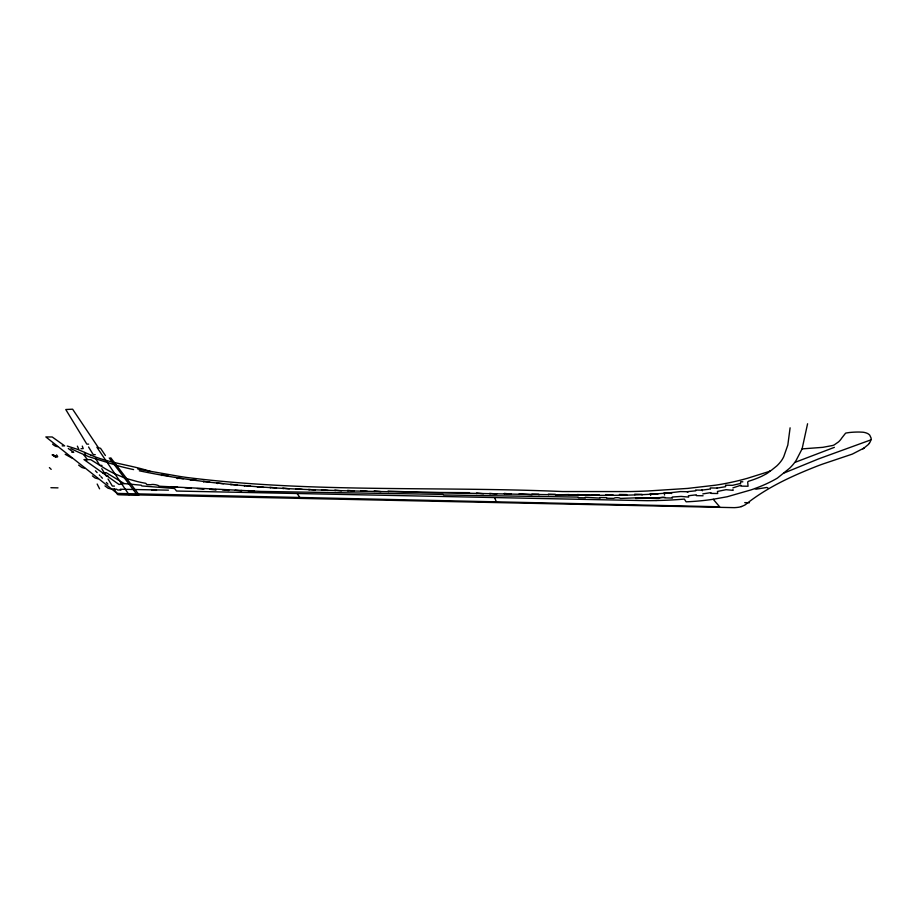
<?xml version="1.0" encoding="UTF-8"?>
<svg xmlns="http://www.w3.org/2000/svg" width="917" height="917" viewBox="0 0 917 917"><rect width="100%" height="100%" fill="white"/><g stroke="black" fill="none" stroke-linecap="round" stroke-linejoin="round"><path stroke-width="1.38" d="M790.099 427.826L787.829 445.02L783.726 456.746A112.94 54.034 3.6 0 1 782.006 459.83L781.708 460.277A96.262 45.873 3.2 0 1 776.756 465.962L771.403 470.272A24.346 11.233 2.1 0 1 767.919 471.865L747.493 478.273A186.942 94.531 4 0 1 721.106 484.291A174.883 87.791 3.9 0 1 715.627 485.173L687.681 488.417L647.482 491.008A542.44 343.004 6 0 1 630.208 491.569L562.522 491.546C437.443 486.113 311.322 493.037 186.77 477.482A354.959 178.058 17.1 0 1 179.743 476.439L140.014 469.481A116.092 50.561 15.2 0 1 137.768 468.988M807.579 423.757L802.1 448.872L795.945 460.747A132.22 63.56 3.7 0 1 791.841 465.928A115.233 55.043 3.3 0 1 789.594 468.255L777.375 478.112A153.494 74.609 4 0 1 754.863 488.543A106.475 50.378 3.4 0 1 751.012 489.907L727.17 496.75L713.22 499.261A135.384 64.992 3.9 0 1 686.122 501.817L684.346 499.077A239.624 123.44 4.5 0 1 656.045 500.544M862.931 448.929L868.273 444.562A22.226 10.374 -0.2 0 0 869.339 443.266M864.261 447.932L852.329 454.098L822.847 464.013A174.356 71.778 -0.3 0 0 818.468 465.607C792.643 475.671 767.082 487.236 745.372 504.705A18.432 8.104 3 0 1 743.114 505.84L741.372 506.493M784.115 472.989L818.766 458.821L870.909 439.862M795.497 462.168L834.378 447.347M740.844 485.253L732.889 487.901M748.467 481.265L749.097 481.081A97.672 46.595 3.2 0 0 761.763 476.267L766.486 473.791A36.726 16.976 2.4 0 0 770.154 470.925M740.672 483.431L732.534 485.322L725.53 485.196L725.611 485.838M725.702 486.663L717.025 488.085M656.056 500.567A295.675 157.896 4.6 0 1 647.138 500.682L176.545 491.042L174.574 488.52L141.803 485.941L141.218 485.208L124.196 483.58L118.981 484.463L83.951 459.566L90.749 459.658L105.157 468.667A95.62 40.371 14.3 0 0 112.287 472.576A69.967 29.08 14.5 0 0 114.774 473.802L125.354 478.238L137.321 481.563A62.253 25.756 14.7 0 0 141.917 482.583L145.769 483.339L146.892 484.6L151.087 484.692C151.385 484.084 157.85 484.577 159.443 486.228L260.692 491.42L443.175 494.389L443.461 494.974L578.18 497.094L578.375 497.69L585.401 497.839L585.218 497.232L600.062 498.126L599.89 497.53L606.561 497.633L606.733 498.24L613.851 498.378C614.436 497.392 619.376 497.381 620.488 498.435L634.06 497.908A60.43 25.756 4.9 0 1 635.584 497.897A264.566 139.052 4.7 0 0 661.833 497.53L665.054 497.392M702.8 493.896L710.916 492.612L711.019 493.392L717.702 493.518L717.449 491.455L726.046 489.689L733.142 490.354L733.084 489.724M709.792 489.116L710.434 489.036M708.726 489.254L701.551 490.159M686.948 491.707L695.705 490.824L695.59 490.045L702.25 490.171L702.342 490.79M102.853 472.908L106.131 472.633L124.196 483.58M802.077 448.894L822.801 447.336L832.67 445.49A13.17 6.178 0.3 0 0 834.31 444.837L838.539 441.879A49.105 23.452 0.8 0 0 840.843 439.369A41.414 19.715 0.6 0 0 841.726 438.097L845.531 433.248A2.98 1.398 -0.3 0 1 846.288 432.984L849.348 432.526A40.715 18.718 -0.2 0 1 859.195 432.033L862.886 432.205A8.333 3.909 -0.5 0 1 864.479 432.469L865.27 432.664A11.554 5.399 -0.5 0 1 866.794 433.168L867.138 433.317A8.643 4.046 -0.5 0 1 868.261 433.901L869.121 434.566A28.633 13.377 -0.1 0 1 869.729 435.128L871.15 438.154A27.155 12.723 -0.1 0 1 871.001 439.461L870.772 440.286A42.228 19.876 0.2 0 1 869.362 443.266M81.04 448.665L83.218 448.608L82.289 446.086M62.173 445.88L64.648 445.868L52.223 436.985L45.85 436.939L118.568 494.504L734.276 507.651A23.75 10.488 3 0 0 735.4 507.582A15.451 6.786 3 0 0 741.544 506.585M88.628 444.137L86.828 444.137L65.76 409.521L72.615 409.188L98.417 447.714M742.85 481.815L740.512 481.78L740.581 482.434M717.014 488.062L710.285 487.947L710.377 488.578M111.725 489.082L116.585 489.174L117.697 489.999L121.033 490.033L120.345 489.242L168.464 490.159M703.075 495.776L696.45 495.65L696.324 494.813L688.403 495.753L688.633 497.106L681.159 496.418L672.276 497.014L672.47 498.046L665.157 497.897C664.103 496.876 659.22 497.53 658.566 498.481L651.299 498.332L651.173 497.725L635.722 498.504L635.584 497.897M50.893 487.706L58 487.867M151.901 490.263L156.52 490.354M744.742 502.631L749.441 502.734M114.419 486.102L112.355 486.056L108.057 478.995M117.204 493.415L719.627 506.78L713.22 499.261M85.946 459.6L87.436 459.646L83.802 454.832L85.602 454.855L84.593 452.448M71.801 452.287L73.704 452.368L68.294 448.528M139.292 470.788C221.914 488.211 306.794 490.228 390.917 491.73L531.103 494.481C580.152 494.641 632.707 497.553 680.299 491.581L687.739 491.718L687.842 492.337M95.253 454.672L93.202 454.58L88.571 446.992M110.785 488.933L108.08 488.234L104.974 485.907M102.005 465.446L99.701 465.263L95.46 458.305M108.355 476.175L106.223 475.992L101.764 468.667M98.039 478.812L95.162 478.032L92.388 475.9M84.914 468.392L81.854 467.487L78.621 465.102M57.542 446.659L56.166 446.384A2.304 0.928 16 0 1 55.41 446.109L55.203 446.017A10.545 4.253 16 0 1 52.567 444.092M71.813 457.996L65.187 454.293M67.273 446.04L77.899 449.468L91.322 455.313M91.127 455.222C110.143 463.349 131.246 465.011 150.583 471.521M767.976 487.97L766.761 487.466L756.009 489.185L754.863 488.543M70.838 448.631L73.727 450.006A188.81 85.739 15.2 0 0 88.949 456.735L119.05 466.111A159.237 70.93 15.6 0 0 133.595 469.596M55.433 457.033L52.131 454.832L56.212 456.849C47.34 450.843 61.519 461.091 56.579 454.889M49.392 467.601L51.192 469.366M95.471 470.822L97.133 472.599M99.334 474.937L100.01 475.671M100.927 476.645L102.429 478.25M106.361 482.445L107.919 484.107M161.908 475.568L161.426 474.995L167.845 475.671M171.376 486.64L177.543 487.122M177.417 478.685L176.935 478.112L183.366 478.789M184.982 487.706L191.332 488.383L190.874 487.833M190.621 480.267L190.151 479.694L196.593 480.37M197.464 488.589L203.838 489.265L203.379 488.704M203.7 481.941L203.242 481.379L209.695 482.055M209.615 489.288L216.011 489.965L215.564 489.403M217.467 483.58L217.02 483.007L223.496 483.695M222.418 489.85L228.837 490.526L228.402 489.965M230.992 484.864L230.557 484.291L237.044 484.978M235.176 490.263L241.618 490.95L241.194 490.389M110.728 457.755L139.052 494.79L117.559 494.584L114.155 489.002M109.226 457.961L137.137 494.779M244.484 485.987L244.06 485.425L250.57 486.113M247.968 490.595L254.445 491.271L254.02 490.721M257.608 487.259L257.196 486.698L263.729 487.385M270.389 487.867L269.976 487.294L276.533 487.993M283.193 488.704L282.791 488.142L289.371 488.83M297.154 493.575L299.87 497.495M296.065 489.265L295.664 488.704L302.278 489.391M128.999 494.699L96.904 447.267L100.595 448.367L105.386 455.508M309.075 489.953L308.685 489.38L315.322 490.079M321.867 490.308L321.5 489.735L328.148 490.435M335.163 490.687L334.797 490.114L341.479 490.813M347.944 490.927L347.577 490.354L354.294 491.053M360.954 491.203L360.61 490.629L367.35 491.329M374.572 491.478L374.228 490.904L381.002 491.615M388.338 491.65L388.017 491.065L422.141 492.36L469.355 492.658L469.63 493.243M97.168 484.027L99.563 488.807M77.36 446.155L78.621 448.711M476.748 493.61L476.485 493.025L483.488 493.747M489.999 493.942L489.735 493.357L496.773 494.08M494.595 497.702L496.395 501.886M504.522 493.988L504.27 493.403L511.342 494.125M519.412 494.412L519.171 493.816L532.066 494.676L531.837 494.08L538.76 494.217L538.978 494.813M548.526 494.756L548.32 494.16L555.289 494.297L555.496 494.893L569.09 494.55L569.285 495.146L577.561 495.134L577.378 494.538L592.199 495.318L592.015 494.71L599.122 494.859L599.294 495.455M605.896 495.249L605.736 494.641L612.888 494.779L613.049 495.386M619.617 495.065L619.456 494.458L626.655 494.595L626.815 495.203M634.851 494.825L634.702 494.206L641.957 494.355L642.095 494.962M650.669 495.432L650.279 493.621L657.581 493.759L657.718 494.378M664.584 495.031L664.149 492.796L671.508 492.933L671.622 493.552M740.867 485.471L740.925 486.113L748.054 486.239L747.687 481.895"/></g></svg>
